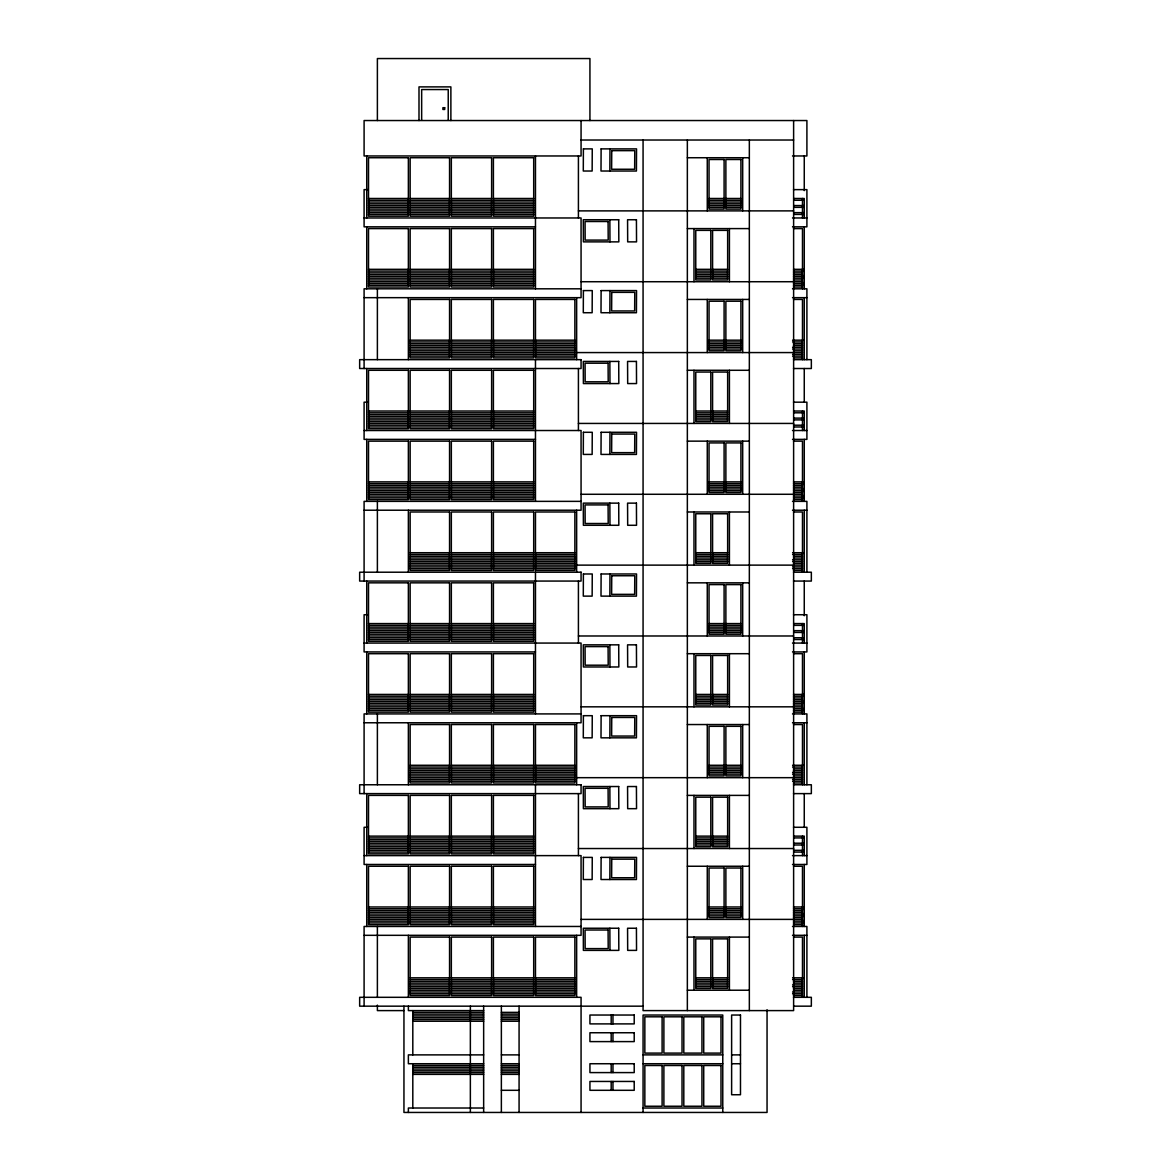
<?xml version="1.0" encoding="UTF-8"?>
<svg xmlns="http://www.w3.org/2000/svg" width="1171" height="1171" viewBox="0 0 1171 1171"><rect width="100%" height="100%" fill="white"/><g stroke="black" fill="none" stroke-linecap="round" stroke-linejoin="round"><path stroke-width="1.5" d="M609.857 171.025L609.974 148.878M609.857 312.73L609.974 290.584M609.857 454.421L609.974 432.289M609.857 596.127L609.974 573.98M609.857 737.832L609.974 715.686M609.857 879.523L609.974 857.392M581.065 140.022L793.616 140.022M792.518 155.963L806.907 155.963L806.907 120.54L364.093 120.54L364.093 155.963L581.065 155.963L581.065 120.54M687.348 157.734L749.338 157.734M367.738 189.629L364.093 189.629L364.093 226.823L535.469 226.823M793.514 189.629L806.907 189.629L806.907 226.823L792.518 226.823M368.514 198.484L408.372 198.484M410.143 198.484L449.562 198.484M451.333 198.484L491.63 198.484M493.401 198.484L533.698 198.484M709.041 198.484L724.102 198.484M725.874 198.484L740.921 198.484M793.616 198.484L804.257 198.484L804.257 217.967M368.514 200.256L408.372 200.256M410.143 200.256L449.562 200.256M451.333 200.256L491.63 200.256M493.401 200.256L533.698 200.256M709.041 200.256L724.102 200.256M725.874 200.256L740.921 200.256M793.777 200.256L804.257 200.256M368.514 202.027L408.372 202.027M410.143 202.027L449.562 202.027M451.333 202.027L491.63 202.027M493.401 202.027L533.698 202.027M709.041 202.027L724.102 202.027M725.874 202.027L740.921 202.027M368.514 203.798L408.372 203.798M410.143 203.798L449.562 203.798M451.333 203.798L491.63 203.798M493.401 203.798L533.698 203.798M709.041 203.798L724.102 203.798M725.874 203.798L740.921 203.798M368.514 205.569L408.372 205.569M410.143 205.569L449.562 205.569M451.333 205.569L491.63 205.569M493.401 205.569L533.698 205.569M709.041 205.569L724.102 205.569M725.874 205.569L740.921 205.569M793.777 205.569L804.257 205.569M368.514 207.34L408.372 207.34M410.143 207.34L449.562 207.34M451.333 207.34L491.63 207.34M493.401 207.34L533.698 207.34M709.041 207.34L724.102 207.34M725.874 207.34L740.921 207.34M793.777 207.34L804.257 207.34M368.514 209.111L408.372 209.111M410.143 209.111L449.562 209.111M451.333 209.111L491.63 209.111M493.401 209.111L533.698 209.111M368.514 210.882L408.372 210.882M410.143 210.882L449.562 210.882M451.333 210.882L491.63 210.882M493.401 210.882L533.698 210.882M578.415 210.882L793.616 210.882M368.514 212.654L408.372 212.654M410.143 212.654L449.562 212.654M451.333 212.654L491.63 212.654M493.401 212.654L533.698 212.654M793.777 212.654L804.257 212.654M368.514 214.425L408.372 214.425M410.143 214.425L449.562 214.425M451.333 214.425L491.63 214.425M493.401 214.425L533.698 214.425M793.777 214.425L804.257 214.425M364.093 217.967L581.065 217.967L581.065 297.668L364.093 297.668M792.518 217.967L806.907 217.967M687.348 228.594L749.338 228.594M793.528 228.594L802.486 228.594L802.486 288.813M368.514 269.33L408.372 269.33M410.143 269.33L449.562 269.33M451.333 269.33L491.63 269.33M493.401 269.33L533.698 269.33M695.764 269.33L710.812 269.33M712.583 269.33L727.645 269.33M793.528 269.33L804.257 269.33M368.514 271.101L408.372 271.101M410.143 271.101L449.562 271.101M451.333 271.101L491.63 271.101M493.401 271.101L533.698 271.101M695.764 271.101L710.812 271.101M712.583 271.101L727.645 271.101M793.528 271.101L804.257 271.101M368.514 272.872L408.372 272.872M410.143 272.872L449.562 272.872M451.333 272.872L491.63 272.872M493.401 272.872L533.698 272.872M695.764 272.872L710.812 272.872M712.583 272.872L727.645 272.872M793.528 272.872L802.486 272.872M368.514 274.643L408.372 274.643M410.143 274.643L449.562 274.643M451.333 274.643L491.63 274.643M493.401 274.643L533.698 274.643M695.764 274.643L710.812 274.643M712.583 274.643L727.645 274.643M793.528 274.643L802.486 274.643M368.514 276.415L408.372 276.415M410.143 276.415L449.562 276.415M451.333 276.415L491.63 276.415M493.401 276.415L533.698 276.415M695.764 276.415L710.812 276.415M712.583 276.415L727.645 276.415M793.528 276.415L804.257 276.415M368.514 278.186L408.372 278.186M410.143 278.186L449.562 278.186M451.333 278.186L491.63 278.186M493.401 278.186L533.698 278.186M695.764 278.186L710.812 278.186M712.583 278.186L727.645 278.186M793.528 278.186L804.257 278.186M368.514 279.957L408.372 279.957M410.143 279.957L449.562 279.957M451.333 279.957L491.63 279.957M493.401 279.957L533.698 279.957M793.528 279.957L802.486 279.957M368.514 281.728L408.372 281.728M410.143 281.728L449.562 281.728M451.333 281.728L491.63 281.728M493.401 281.728L533.698 281.728M581.065 281.728L802.486 281.728M368.514 283.499L408.372 283.499M410.143 283.499L449.562 283.499M451.333 283.499L491.63 283.499M493.401 283.499L533.698 283.499M793.528 283.499L804.257 283.499M368.514 285.27L408.372 285.27M410.143 285.27L449.562 285.27M451.333 285.27L491.63 285.27M493.401 285.27L533.698 285.27M793.528 285.27L804.257 285.27M793.528 287.041L802.486 287.041M581.065 288.813L364.093 288.813L364.093 368.514M792.518 288.813L806.907 288.813L806.907 359.658M792.518 297.668L806.907 297.668M687.348 299.439L749.338 299.439M793.528 299.439L802.486 299.439L802.486 359.658M410.143 340.176L449.562 340.176M451.333 340.176L491.63 340.176M493.401 340.176L533.698 340.176M535.469 340.176L574.873 340.176M709.041 340.176L724.102 340.176M725.874 340.176L740.921 340.176M792.606 340.176L804.257 340.176M410.143 341.947L449.562 341.947M451.333 341.947L491.63 341.947M493.401 341.947L533.698 341.947M535.469 341.947L574.873 341.947M709.041 341.947L724.102 341.947M725.874 341.947L740.921 341.947M792.606 341.947L802.486 341.947M410.143 343.718L449.562 343.718M451.333 343.718L491.63 343.718M493.401 343.718L533.698 343.718M535.469 343.718L574.873 343.718M709.041 343.718L724.102 343.718M725.874 343.718L740.921 343.718M793.528 343.718L802.486 343.718M410.143 345.489L449.562 345.489M451.333 345.489L491.63 345.489M493.401 345.489L533.698 345.489M535.469 345.489L574.873 345.489M709.041 345.489L724.102 345.489M725.874 345.489L740.921 345.489M793.528 345.489L802.486 345.489M410.143 347.26L449.562 347.26M451.333 347.26L491.63 347.26M493.401 347.26L533.698 347.26M535.469 347.26L574.873 347.26M709.041 347.26L724.102 347.26M725.874 347.26L740.921 347.26M792.606 347.26L802.486 347.26M410.143 349.031L449.562 349.031M451.333 349.031L491.63 349.031M493.401 349.031L533.698 349.031M535.469 349.031L574.873 349.031M709.041 349.031L724.102 349.031M725.874 349.031L740.921 349.031M792.606 349.031L802.486 349.031M410.143 350.802L449.562 350.802M451.333 350.802L491.63 350.802M493.401 350.802L533.698 350.802M535.469 350.802L574.873 350.802M793.528 350.802L802.486 350.802M410.143 352.573L449.562 352.573M451.333 352.573L491.63 352.573M493.401 352.573L533.698 352.573M535.469 352.573L574.873 352.573M576.644 352.573L802.486 352.573M410.143 354.345L449.562 354.345M451.333 354.345L491.63 354.345M493.401 354.345L533.698 354.345M535.469 354.345L574.873 354.345M792.606 354.345L802.486 354.345M410.143 356.116L449.562 356.116M451.333 356.116L491.63 356.116M493.401 356.116L533.698 356.116M535.469 356.116L574.873 356.116M792.606 356.116L802.486 356.116M793.528 357.887L802.486 357.887M793.514 359.658L811.342 359.658L811.342 368.514L793.514 368.514M687.348 370.285L749.338 370.285M367.738 402.18L364.093 402.18L364.093 439.374L535.469 439.374M793.514 402.18L806.907 402.18L806.907 439.374L792.518 439.374M368.514 411.036L408.372 411.036M410.143 411.036L449.562 411.036M451.333 411.036L491.63 411.036M493.401 411.036L533.698 411.036M695.764 411.036L710.812 411.036M712.583 411.036L727.645 411.036M793.616 411.036L804.257 411.036L804.257 430.518M368.514 412.807L408.372 412.807M410.143 412.807L449.562 412.807M451.333 412.807L491.63 412.807M493.401 412.807L533.698 412.807M695.764 412.807L710.812 412.807M712.583 412.807L727.645 412.807M793.777 412.807L804.257 412.807M368.514 414.578L408.372 414.578M410.143 414.578L449.562 414.578M451.333 414.578L491.63 414.578M493.401 414.578L533.698 414.578M695.764 414.578L710.812 414.578M712.583 414.578L727.645 414.578M368.514 416.349L408.372 416.349M410.143 416.349L449.562 416.349M451.333 416.349L491.63 416.349M493.401 416.349L533.698 416.349M695.764 416.349L710.812 416.349M712.583 416.349L727.645 416.349M368.514 418.12L408.372 418.12M410.143 418.12L449.562 418.12M451.333 418.12L491.63 418.12M493.401 418.12L533.698 418.12M695.764 418.12L710.812 418.12M712.583 418.12L727.645 418.12M793.777 418.12L804.257 418.12M368.514 419.891L408.372 419.891M410.143 419.891L449.562 419.891M451.333 419.891L491.63 419.891M493.401 419.891L533.698 419.891M695.764 419.891L710.812 419.891M712.583 419.891L727.645 419.891M793.777 419.891L804.257 419.891M368.514 421.662L408.372 421.662M410.143 421.662L449.562 421.662M451.333 421.662L491.63 421.662M493.401 421.662L533.698 421.662M368.514 423.434L408.372 423.434M410.143 423.434L449.562 423.434M451.333 423.434L491.63 423.434M493.401 423.434L533.698 423.434M578.415 423.434L793.616 423.434M368.514 425.205L408.372 425.205M410.143 425.205L449.562 425.205M451.333 425.205L491.63 425.205M493.401 425.205L533.698 425.205M793.777 425.205L804.257 425.205M368.514 426.976L408.372 426.976M410.143 426.976L449.562 426.976M451.333 426.976L491.63 426.976M493.401 426.976L533.698 426.976M793.777 426.976L804.257 426.976M364.093 430.518L581.065 430.518L581.065 510.219L364.093 510.219M792.518 430.518L806.907 430.518M687.348 441.145L749.338 441.145M793.528 441.145L802.486 441.145L802.486 501.364M368.514 481.881L408.372 481.881M410.143 481.881L449.562 481.881M451.333 481.881L491.63 481.881M493.401 481.881L533.698 481.881M709.041 481.881L724.102 481.881M725.874 481.881L740.921 481.881M793.528 481.881L804.257 481.881M368.514 483.652L408.372 483.652M410.143 483.652L449.562 483.652M451.333 483.652L491.63 483.652M493.401 483.652L533.698 483.652M709.041 483.652L724.102 483.652M725.874 483.652L740.921 483.652M793.528 483.652L804.257 483.652M368.514 485.423L408.372 485.423M410.143 485.423L449.562 485.423M451.333 485.423L491.63 485.423M493.401 485.423L533.698 485.423M709.041 485.423L724.102 485.423M725.874 485.423L740.921 485.423M793.528 485.423L802.486 485.423M368.514 487.195L408.372 487.195M410.143 487.195L449.562 487.195M451.333 487.195L491.63 487.195M493.401 487.195L533.698 487.195M709.041 487.195L724.102 487.195M725.874 487.195L740.921 487.195M793.528 487.195L802.486 487.195M368.514 488.966L408.372 488.966M410.143 488.966L449.562 488.966M451.333 488.966L491.63 488.966M493.401 488.966L533.698 488.966M709.041 488.966L724.102 488.966M725.874 488.966L740.921 488.966M793.528 488.966L804.257 488.966M368.514 490.737L408.372 490.737M410.143 490.737L449.562 490.737M451.333 490.737L491.63 490.737M493.401 490.737L533.698 490.737M709.041 490.737L724.102 490.737M725.874 490.737L740.921 490.737M793.528 490.737L804.257 490.737M368.514 492.508L408.372 492.508M410.143 492.508L449.562 492.508M451.333 492.508L491.63 492.508M493.401 492.508L533.698 492.508M793.528 492.508L802.486 492.508M368.514 494.279L408.372 494.279M410.143 494.279L449.562 494.279M451.333 494.279L491.63 494.279M493.401 494.279L533.698 494.279M581.065 494.279L802.486 494.279M368.514 496.05L408.372 496.05M410.143 496.05L449.562 496.05M451.333 496.05L491.63 496.05M493.401 496.05L533.698 496.05M793.528 496.05L804.257 496.05M368.514 497.821L408.372 497.821M410.143 497.821L449.562 497.821M451.333 497.821L491.63 497.821M493.401 497.821L533.698 497.821M793.528 497.821L804.257 497.821M793.528 499.593L802.486 499.593M581.065 501.364L364.093 501.364L364.093 581.065M792.518 501.364L806.907 501.364L806.907 572.209M792.518 510.219L806.907 510.219M687.348 511.99L749.338 511.99M793.528 511.99L802.486 511.99L802.486 572.209M410.143 552.727L449.562 552.727M451.333 552.727L491.63 552.727M493.401 552.727L533.698 552.727M535.469 552.727L574.873 552.727M695.764 552.727L710.812 552.727M712.583 552.727L727.645 552.727M792.606 552.727L804.257 552.727M410.143 554.498L449.562 554.498M451.333 554.498L491.63 554.498M493.401 554.498L533.698 554.498M535.469 554.498L574.873 554.498M695.764 554.498L710.812 554.498M712.583 554.498L727.645 554.498M792.606 554.498L802.486 554.498M410.143 556.269L449.562 556.269M451.333 556.269L491.63 556.269M493.401 556.269L533.698 556.269M535.469 556.269L574.873 556.269M695.764 556.269L710.812 556.269M712.583 556.269L727.645 556.269M793.528 556.269L802.486 556.269M410.143 558.04L449.562 558.04M451.333 558.04L491.63 558.04M493.401 558.04L533.698 558.04M535.469 558.04L574.873 558.04M695.764 558.04L710.812 558.04M712.583 558.04L727.645 558.04M793.528 558.04L802.486 558.04M410.143 559.811L449.562 559.811M451.333 559.811L491.63 559.811M493.401 559.811L533.698 559.811M535.469 559.811L574.873 559.811M695.764 559.811L710.812 559.811M712.583 559.811L727.645 559.811M792.606 559.811L802.486 559.811M410.143 561.582L449.562 561.582M451.333 561.582L491.63 561.582M493.401 561.582L533.698 561.582M535.469 561.582L574.873 561.582M695.764 561.582L710.812 561.582M712.583 561.582L727.645 561.582M792.606 561.582L802.486 561.582M410.143 563.353L449.562 563.353M451.333 563.353L491.63 563.353M493.401 563.353L533.698 563.353M535.469 563.353L574.873 563.353M793.528 563.353L802.486 563.353M410.143 565.125L449.562 565.125M451.333 565.125L491.63 565.125M493.401 565.125L533.698 565.125M535.469 565.125L574.873 565.125M576.644 565.125L802.486 565.125M410.143 566.896L449.562 566.896M451.333 566.896L491.63 566.896M493.401 566.896L533.698 566.896M535.469 566.896L574.873 566.896M792.606 566.896L802.486 566.896M410.143 568.667L449.562 568.667M451.333 568.667L491.63 568.667M493.401 568.667L533.698 568.667M535.469 568.667L574.873 568.667M792.606 568.667L802.486 568.667M793.528 570.438L802.486 570.438M793.514 572.209L811.342 572.209L811.342 581.065L793.514 581.065M687.348 582.836L749.338 582.836M367.738 614.731L364.093 614.731L364.093 651.925L535.469 651.925M793.514 614.731L806.907 614.731L806.907 651.925L792.518 651.925M368.514 623.587L408.372 623.587M410.143 623.587L449.562 623.587M451.333 623.587L491.63 623.587M493.401 623.587L533.698 623.587M709.041 623.587L724.102 623.587M725.874 623.587L740.921 623.587M793.616 623.587L804.257 623.587L804.257 643.069M368.514 625.358L408.372 625.358M410.143 625.358L449.562 625.358M451.333 625.358L491.63 625.358M493.401 625.358L533.698 625.358M709.041 625.358L724.102 625.358M725.874 625.358L740.921 625.358M793.777 625.358L804.257 625.358M368.514 627.129L408.372 627.129M410.143 627.129L449.562 627.129M451.333 627.129L491.63 627.129M493.401 627.129L533.698 627.129M709.041 627.129L724.102 627.129M725.874 627.129L740.921 627.129M368.514 628.9L408.372 628.9M410.143 628.9L449.562 628.9M451.333 628.9L491.63 628.9M493.401 628.9L533.698 628.9M709.041 628.9L724.102 628.9M725.874 628.9L740.921 628.9M368.514 630.671L408.372 630.671M410.143 630.671L449.562 630.671M451.333 630.671L491.63 630.671M493.401 630.671L533.698 630.671M709.041 630.671L724.102 630.671M725.874 630.671L740.921 630.671M793.777 630.671L804.257 630.671M368.514 632.442L408.372 632.442M410.143 632.442L449.562 632.442M451.333 632.442L491.63 632.442M493.401 632.442L533.698 632.442M709.041 632.442L724.102 632.442M725.874 632.442L740.921 632.442M793.777 632.442L804.257 632.442M368.514 634.214L408.372 634.214M410.143 634.214L449.562 634.214M451.333 634.214L491.63 634.214M493.401 634.214L533.698 634.214M368.514 635.985L408.372 635.985M410.143 635.985L449.562 635.985M451.333 635.985L491.63 635.985M493.401 635.985L533.698 635.985M578.415 635.985L793.616 635.985M368.514 637.756L408.372 637.756M410.143 637.756L449.562 637.756M451.333 637.756L491.63 637.756M493.401 637.756L533.698 637.756M793.777 637.756L804.257 637.756M368.514 639.527L408.372 639.527M410.143 639.527L449.562 639.527M451.333 639.527L491.63 639.527M493.401 639.527L533.698 639.527M793.777 639.527L804.257 639.527M364.093 643.069L581.065 643.069L581.065 722.77L364.093 722.77M792.518 643.069L806.907 643.069M687.348 653.696L749.338 653.696M793.528 653.696L802.486 653.696L802.486 713.915M368.514 694.432L408.372 694.432M410.143 694.432L449.562 694.432M451.333 694.432L491.63 694.432M493.401 694.432L533.698 694.432M695.764 694.432L710.812 694.432M712.583 694.432L727.645 694.432M793.528 694.432L804.257 694.432M368.514 696.203L408.372 696.203M410.143 696.203L449.562 696.203M451.333 696.203L491.63 696.203M493.401 696.203L533.698 696.203M695.764 696.203L710.812 696.203M712.583 696.203L727.645 696.203M793.528 696.203L804.257 696.203M368.514 697.975L408.372 697.975M410.143 697.975L449.562 697.975M451.333 697.975L491.63 697.975M493.401 697.975L533.698 697.975M695.764 697.975L710.812 697.975M712.583 697.975L727.645 697.975M793.528 697.975L802.486 697.975M368.514 699.746L408.372 699.746M410.143 699.746L449.562 699.746M451.333 699.746L491.63 699.746M493.401 699.746L533.698 699.746M695.764 699.746L710.812 699.746M712.583 699.746L727.645 699.746M793.528 699.746L802.486 699.746M368.514 701.517L408.372 701.517M410.143 701.517L449.562 701.517M451.333 701.517L491.63 701.517M493.401 701.517L533.698 701.517M695.764 701.517L710.812 701.517M712.583 701.517L727.645 701.517M793.528 701.517L804.257 701.517M368.514 703.288L408.372 703.288M410.143 703.288L449.562 703.288M451.333 703.288L491.63 703.288M493.401 703.288L533.698 703.288M695.764 703.288L710.812 703.288M712.583 703.288L727.645 703.288M793.528 703.288L804.257 703.288M368.514 705.059L408.372 705.059M410.143 705.059L449.562 705.059M451.333 705.059L491.63 705.059M493.401 705.059L533.698 705.059M793.528 705.059L802.486 705.059M368.514 706.83L408.372 706.83M410.143 706.83L449.562 706.83M451.333 706.83L491.63 706.83M493.401 706.83L533.698 706.83M581.065 706.83L802.486 706.83M368.514 708.601L408.372 708.601M410.143 708.601L449.562 708.601M451.333 708.601L491.63 708.601M493.401 708.601L533.698 708.601M793.528 708.601L804.257 708.601M368.514 710.373L408.372 710.373M410.143 710.373L449.562 710.373M451.333 710.373L491.63 710.373M493.401 710.373L533.698 710.373M793.528 710.373L804.257 710.373M793.528 712.144L802.486 712.144M581.065 713.915L364.093 713.915L364.093 793.616M792.518 713.915L806.907 713.915L806.907 784.76M792.518 722.77L806.907 722.77M687.348 724.542L749.338 724.542M793.528 724.542L802.486 724.542L802.486 784.76M410.143 765.278L449.562 765.278M451.333 765.278L491.63 765.278M493.401 765.278L533.698 765.278M535.469 765.278L574.873 765.278M709.041 765.278L724.102 765.278M725.874 765.278L740.921 765.278M792.606 765.278L804.257 765.278M410.143 767.049L449.562 767.049M451.333 767.049L491.63 767.049M493.401 767.049L533.698 767.049M535.469 767.049L574.873 767.049M709.041 767.049L724.102 767.049M725.874 767.049L740.921 767.049M792.606 767.049L802.486 767.049M410.143 768.82L449.562 768.82M451.333 768.82L491.63 768.82M493.401 768.82L533.698 768.82M535.469 768.82L574.873 768.82M709.041 768.82L724.102 768.82M725.874 768.82L740.921 768.82M793.528 768.82L802.486 768.82M410.143 770.591L449.562 770.591M451.333 770.591L491.63 770.591M493.401 770.591L533.698 770.591M535.469 770.591L574.873 770.591M709.041 770.591L724.102 770.591M725.874 770.591L740.921 770.591M793.528 770.591L802.486 770.591M410.143 772.362L449.562 772.362M451.333 772.362L491.63 772.362M493.401 772.362L533.698 772.362M535.469 772.362L574.873 772.362M709.041 772.362L724.102 772.362M725.874 772.362L740.921 772.362M792.606 772.362L802.486 772.362M410.143 774.133L449.562 774.133M451.333 774.133L491.63 774.133M493.401 774.133L533.698 774.133M535.469 774.133L574.873 774.133M709.041 774.133L724.102 774.133M725.874 774.133L740.921 774.133M792.606 774.133L802.486 774.133M410.143 775.905L449.562 775.905M451.333 775.905L491.63 775.905M493.401 775.905L533.698 775.905M535.469 775.905L574.873 775.905M793.528 775.905L802.486 775.905M410.143 777.676L449.562 777.676M451.333 777.676L491.63 777.676M493.401 777.676L533.698 777.676M535.469 777.676L574.873 777.676M576.644 777.676L802.486 777.676M410.143 779.447L449.562 779.447M451.333 779.447L491.63 779.447M493.401 779.447L533.698 779.447M535.469 779.447L574.873 779.447M792.606 779.447L802.486 779.447M410.143 781.218L449.562 781.218M451.333 781.218L491.63 781.218M493.401 781.218L533.698 781.218M535.469 781.218L574.873 781.218M792.606 781.218L802.486 781.218M793.528 782.989L802.486 782.989M793.514 784.76L811.342 784.76L811.342 793.616L793.514 793.616M687.348 795.387L749.338 795.387M367.738 827.282L364.093 827.282L364.093 864.476L535.469 864.476M793.514 827.282L806.907 827.282L806.907 864.476L792.518 864.476M368.514 836.138L408.372 836.138M410.143 836.138L449.562 836.138M451.333 836.138L491.63 836.138M493.401 836.138L533.698 836.138M695.764 836.138L710.812 836.138M712.583 836.138L727.645 836.138M793.616 836.138L804.257 836.138L804.257 855.62M368.514 837.909L408.372 837.909M410.143 837.909L449.562 837.909M451.333 837.909L491.63 837.909M493.401 837.909L533.698 837.909M695.764 837.909L710.812 837.909M712.583 837.909L727.645 837.909M793.777 837.909L804.257 837.909M368.514 839.68L408.372 839.68M410.143 839.68L449.562 839.68M451.333 839.68L491.63 839.68M493.401 839.68L533.698 839.68M695.764 839.68L710.812 839.68M712.583 839.68L727.645 839.68M368.514 841.451L408.372 841.451M410.143 841.451L449.562 841.451M451.333 841.451L491.63 841.451M493.401 841.451L533.698 841.451M695.764 841.451L710.812 841.451M712.583 841.451L727.645 841.451M368.514 843.222L408.372 843.222M410.143 843.222L449.562 843.222M451.333 843.222L491.63 843.222M493.401 843.222L533.698 843.222M695.764 843.222L710.812 843.222M712.583 843.222L727.645 843.222M793.777 843.222L804.257 843.222M368.514 844.994L408.372 844.994M410.143 844.994L449.562 844.994M451.333 844.994L491.63 844.994M493.401 844.994L533.698 844.994M695.764 844.994L710.812 844.994M712.583 844.994L727.645 844.994M793.777 844.994L804.257 844.994M368.514 846.765L408.372 846.765M410.143 846.765L449.562 846.765M451.333 846.765L491.63 846.765M493.401 846.765L533.698 846.765M368.514 848.536L408.372 848.536M410.143 848.536L449.562 848.536M451.333 848.536L491.63 848.536M493.401 848.536L533.698 848.536M578.415 848.536L793.616 848.536M368.514 850.307L408.372 850.307M410.143 850.307L449.562 850.307M451.333 850.307L491.63 850.307M493.401 850.307L533.698 850.307M793.777 850.307L804.257 850.307M368.514 852.078L408.372 852.078M410.143 852.078L449.562 852.078M451.333 852.078L491.63 852.078M493.401 852.078L533.698 852.078M793.777 852.078L804.257 852.078M364.093 855.62L581.065 855.62L581.065 935.322L364.093 935.322M792.518 855.62L806.907 855.62M687.348 866.247L749.338 866.247M793.528 866.247L802.486 866.247L802.486 926.466M368.514 906.983L408.372 906.983M410.143 906.983L449.562 906.983M451.333 906.983L491.63 906.983M493.401 906.983L533.698 906.983M709.041 906.983L724.102 906.983M725.874 906.983L740.921 906.983M793.528 906.983L804.257 906.983M368.514 908.755L408.372 908.755M410.143 908.755L449.562 908.755M451.333 908.755L491.63 908.755M493.401 908.755L533.698 908.755M709.041 908.755L724.102 908.755M725.874 908.755L740.921 908.755M793.528 908.755L804.257 908.755M368.514 910.526L408.372 910.526M410.143 910.526L449.562 910.526M451.333 910.526L491.63 910.526M493.401 910.526L533.698 910.526M709.041 910.526L724.102 910.526M725.874 910.526L740.921 910.526M793.528 910.526L802.486 910.526M368.514 912.297L408.372 912.297M410.143 912.297L449.562 912.297M451.333 912.297L491.63 912.297M493.401 912.297L533.698 912.297M709.041 912.297L724.102 912.297M725.874 912.297L740.921 912.297M793.528 912.297L802.486 912.297M368.514 914.068L408.372 914.068M410.143 914.068L449.562 914.068M451.333 914.068L491.63 914.068M493.401 914.068L533.698 914.068M709.041 914.068L724.102 914.068M725.874 914.068L740.921 914.068M793.528 914.068L804.257 914.068M368.514 915.839L408.372 915.839M410.143 915.839L449.562 915.839M451.333 915.839L491.63 915.839M493.401 915.839L533.698 915.839M709.041 915.839L724.102 915.839M725.874 915.839L740.921 915.839M793.528 915.839L804.257 915.839M368.514 917.61L408.372 917.61M410.143 917.61L449.562 917.61M451.333 917.61L491.63 917.61M493.401 917.61L533.698 917.61M793.528 917.61L802.486 917.61M368.514 919.381L408.372 919.381M410.143 919.381L449.562 919.381M451.333 919.381L491.63 919.381M493.401 919.381L533.698 919.381M581.065 919.381L802.486 919.381M368.514 921.153L408.372 921.153M410.143 921.153L449.562 921.153M451.333 921.153L491.63 921.153M493.401 921.153L533.698 921.153M793.528 921.153L804.257 921.153M368.514 922.924L408.372 922.924M410.143 922.924L449.562 922.924M451.333 922.924L491.63 922.924M493.401 922.924L533.698 922.924M793.528 922.924L804.257 922.924M793.528 924.695L802.486 924.695M581.065 926.466L364.093 926.466L364.093 1006.167M792.518 926.466L806.907 926.466L806.907 997.311M792.518 935.322L806.907 935.322M687.348 937.093L749.338 937.093M793.528 937.093L802.486 937.093L802.486 997.311M410.143 977.829L449.562 977.829M451.333 977.829L491.63 977.829M493.401 977.829L533.698 977.829M535.469 977.829L574.873 977.829M695.764 977.829L710.812 977.829M712.583 977.829L727.645 977.829M792.606 977.829L804.257 977.829M410.143 979.6L449.562 979.6M451.333 979.6L491.63 979.6M493.401 979.6L533.698 979.6M535.469 979.6L574.873 979.6M695.764 979.6L710.812 979.6M712.583 979.6L727.645 979.6M792.606 979.6L802.486 979.6M410.143 981.371L449.562 981.371M451.333 981.371L491.63 981.371M493.401 981.371L533.698 981.371M535.469 981.371L574.873 981.371M695.764 981.371L710.812 981.371M712.583 981.371L727.645 981.371M793.528 981.371L802.486 981.371M410.143 983.142L449.562 983.142M451.333 983.142L491.63 983.142M493.401 983.142L533.698 983.142M535.469 983.142L574.873 983.142M695.764 983.142L710.812 983.142M712.583 983.142L727.645 983.142M793.528 983.142L802.486 983.142M410.143 984.913L449.562 984.913M451.333 984.913L491.63 984.913M493.401 984.913L533.698 984.913M535.469 984.913L574.873 984.913M695.764 984.913L710.812 984.913M712.583 984.913L727.645 984.913M792.606 984.913L802.486 984.913M410.143 986.685L449.562 986.685M451.333 986.685L491.63 986.685M493.401 986.685L533.698 986.685M535.469 986.685L574.873 986.685M695.764 986.685L710.812 986.685M712.583 986.685L727.645 986.685M792.606 986.685L802.486 986.685M410.143 988.456L449.562 988.456M451.333 988.456L491.63 988.456M493.401 988.456L533.698 988.456M535.469 988.456L574.873 988.456M793.528 988.456L802.486 988.456M410.143 990.227L449.562 990.227M451.333 990.227L491.63 990.227M493.401 990.227L533.698 990.227M535.469 990.227L574.873 990.227M687.348 990.227L749.338 990.227M793.528 990.227L802.486 990.227M410.143 991.998L449.562 991.998M451.333 991.998L491.63 991.998M493.401 991.998L533.698 991.998M535.469 991.998L574.873 991.998M792.606 991.998L802.486 991.998M410.143 993.769L449.562 993.769M451.333 993.769L491.63 993.769M493.401 993.769L533.698 993.769M535.469 993.769L574.873 993.769M792.606 993.769L802.486 993.769M793.528 995.54L802.486 995.54M793.514 997.311L811.342 997.311L811.342 1006.167L793.616 1006.167M643.069 1006.167L359.658 1006.167L359.658 997.311L581.065 997.311L581.065 1112.45M403.951 1010.602L377.384 1010.602L377.384 1005.128M483.652 1010.602L408.372 1010.602L408.372 1006.167M412.807 1012.373L483.652 1012.373M501.364 1012.373L519.075 1012.373M412.807 1014.145L483.652 1014.145M501.364 1014.145L519.075 1014.145M412.807 1015.916L483.652 1015.916M501.364 1015.916L519.075 1015.916M412.807 1017.687L483.652 1017.687M501.364 1017.687L519.075 1017.687M412.807 1019.458L483.652 1019.458M501.364 1019.458L519.075 1019.458M412.807 1021.229L483.652 1021.229M501.364 1021.229L519.075 1021.229M483.652 1054.881L408.372 1054.881L408.372 1063.736L483.652 1063.736M501.364 1054.881L519.075 1054.881M643.069 1054.881L722.77 1054.881M731.626 1054.881L740.482 1054.881M501.364 1063.736L519.075 1063.736M643.069 1063.736L722.77 1063.736M731.626 1063.736L740.482 1063.736M412.807 1065.508L483.652 1065.508M501.364 1065.508L519.075 1065.508M412.807 1067.279L483.652 1067.279M501.364 1067.279L519.075 1067.279M412.807 1069.05L483.652 1069.05M501.364 1069.05L519.075 1069.05M412.807 1070.821L483.652 1070.821M501.364 1070.821L519.075 1070.821M412.807 1072.592L483.652 1072.592M501.364 1072.592L519.075 1072.592M412.807 1074.363L483.652 1074.363M501.364 1074.363L519.075 1074.363M501.364 1090.303L519.075 1090.303M483.652 1108.015L408.372 1108.015L408.372 1112.45M643.069 1108.015L722.77 1108.015M609.857 219.738L609.974 241.87M609.857 361.429L609.974 383.576M609.857 503.135L609.974 525.281M609.857 644.84L609.974 666.972M609.857 786.531L609.974 808.678M609.857 928.237L609.974 950.384M804.257 155.963L804.257 190.624M804.257 226.823L804.257 288.813M804.257 297.668L804.257 359.658M804.257 368.514L804.257 402.18M804.257 439.374L804.257 501.364M804.257 510.219L804.257 572.209M804.257 581.065L804.257 615.726M804.257 651.925L804.257 713.915M804.257 722.77L804.257 784.76M804.257 793.616L804.257 827.282M804.257 864.476L804.257 926.466M804.257 935.322L804.257 997.311M802.486 198.484L802.486 217.967M802.486 411.036L802.486 430.518M802.486 623.587L802.486 643.069M802.486 836.138L802.486 855.62M793.616 120.54L793.616 1010.602L643.069 1010.602L643.069 140.022M767.049 1009.783L767.049 1112.45L403.951 1112.45L403.951 1006.167M749.338 140.022L749.338 1010.602M742.692 157.734L742.692 210.882M742.692 299.439L742.692 352.573M742.692 441.145L742.692 494.279M742.692 582.836L742.692 635.985M742.692 724.542L742.692 777.676M742.692 866.247L742.692 919.381M729.416 228.594L729.416 281.728M729.416 370.285L729.416 423.434M729.416 511.99L729.416 565.125M729.416 653.696L729.416 706.83M729.416 795.387L729.416 848.536M729.416 937.093L729.416 990.227M722.77 1112.45L722.77 1015.037L643.069 1015.037L643.069 1112.45M707.269 157.734L707.269 210.882M707.269 299.439L707.269 352.573M707.269 441.145L707.269 494.279M707.269 582.836L707.269 635.985M707.269 724.542L707.269 777.676M707.269 866.247L707.269 919.381M693.993 228.594L693.993 281.728M693.993 370.285L693.993 423.434M693.993 511.99L693.993 565.125M693.993 653.696L693.993 706.83M693.993 795.387L693.993 848.536M693.993 937.093L693.993 990.227M687.348 140.022L687.348 1010.602M612.96 1015.037L612.96 1023.893M612.96 1032.749L612.96 1041.605M612.96 1063.736L612.96 1072.592M612.96 1081.448L612.96 1090.303M611.189 1015.037L611.189 1023.893M611.189 1032.749L611.189 1041.605M611.189 1063.736L611.189 1072.592M611.189 1081.448L611.189 1090.303M589.935 120.54L589.935 58.55L377.384 58.55L377.384 120.54M578.415 155.963L578.415 217.967M578.415 368.514L578.415 430.518M578.415 581.065L578.415 643.069M578.415 793.616L578.415 855.62M576.644 297.668L576.644 359.658M576.644 510.219L576.644 572.209M576.644 722.77L576.644 784.76M576.644 935.322L576.644 997.311M535.469 155.963L535.469 288.813M535.469 359.658L535.469 501.364M535.469 572.209L535.469 713.915M535.469 784.76L535.469 926.466M519.075 1006.167L519.075 1112.45M501.364 1006.167L501.364 1112.45M483.652 1006.167L483.652 1112.45M470.361 1006.167L470.361 1112.45M450.879 120.54L450.879 86.888L418.998 86.888L418.998 120.54M448.23 120.35L448.23 89.552L421.662 89.552L421.662 120.35M412.807 1010.602L412.807 1054.881M412.807 1063.736L412.807 1108.015M408.372 297.668L408.372 359.658M408.372 510.219L408.372 572.209M408.372 722.77L408.372 784.76M408.372 935.322L408.372 997.311M377.384 288.813L377.384 359.658M377.384 501.364L377.384 572.209M377.384 713.915L377.384 784.76M377.384 926.466L377.384 997.311M366.743 155.963L366.743 217.967M366.743 226.823L366.743 288.813M366.743 368.514L366.743 430.518M366.743 439.374L366.743 501.364M366.743 581.065L366.743 643.069M366.743 651.925L366.743 713.915M366.743 793.616L366.743 855.62M366.743 864.476L366.743 926.466M583.392 148.878L583.29 171.025L592.145 171.025L592.263 148.878L583.392 148.878M583.392 290.584L583.29 312.73L592.145 312.73L592.263 290.584L583.392 290.584M583.392 432.289L583.29 454.421L592.145 454.421L592.263 432.289L583.392 432.289M583.392 573.98L583.29 596.127L592.145 596.127L592.263 573.98L583.392 573.98M583.392 715.686L583.29 737.832L592.145 737.832L592.263 715.686L583.392 715.686M583.392 857.392L583.29 879.523L592.145 879.523L592.263 857.392L583.392 857.392M601.118 148.878L601.001 171.025L636.424 171.025L636.541 148.878L601.118 148.878M601.118 290.584L601.001 312.73L636.424 312.73L636.541 290.584L601.118 290.584M601.118 432.289L601.001 454.421L636.424 454.421L636.541 432.289L601.118 432.289M601.118 573.98L601.001 596.127L636.424 596.127L636.541 573.98L601.118 573.98M601.118 715.686L601.001 737.832L636.424 737.832L636.541 715.686L601.118 715.686M601.118 857.392L601.001 879.523L636.424 879.523L636.541 857.392L601.118 857.392M611.745 150.649L611.628 169.253L634.653 169.253L634.77 150.649L611.745 150.649M611.745 292.355L611.628 310.959L634.653 310.959L634.77 292.355L611.745 292.355M611.745 434.06L611.628 452.65L634.653 452.65L634.77 434.06L611.745 434.06M611.745 575.751L611.628 594.356L634.653 594.356L634.77 575.751L611.745 575.751M611.745 717.457L611.628 736.061L634.653 736.061L634.77 717.457L611.745 717.457M611.745 859.163L611.628 877.752L634.653 877.752L634.77 859.163L611.745 859.163M444.687 107.703L442.916 107.703L442.916 109.474L444.687 109.474L444.687 107.703M408.372 157.734L368.514 157.734L368.514 216.196L408.372 216.196L408.372 157.734M449.562 157.734L410.143 157.734L410.143 216.196L449.562 216.196L449.562 157.734M491.63 157.734L451.333 157.734L451.333 216.196L491.63 216.196L491.63 157.734M533.698 157.734L493.401 157.734L493.401 216.196L533.698 216.196L533.698 157.734M724.102 159.505L709.041 159.505L709.041 209.111L724.102 209.111L724.102 159.505M740.921 159.505L725.874 159.505L725.874 209.111L740.921 209.111L740.921 159.505M618.712 219.738L583.29 219.738L583.392 241.87L618.83 241.87L618.712 219.738M636.424 219.738L627.568 219.738L627.685 241.87L636.541 241.87L636.424 219.738M608.086 221.509L585.061 221.509L585.163 240.099L608.203 240.099L608.086 221.509M408.372 228.594L368.514 228.594L368.514 287.041L408.372 287.041L408.372 228.594M449.562 228.594L410.143 228.594L410.143 287.041L449.562 287.041L449.562 228.594M491.63 228.594L451.333 228.594L451.333 287.041L491.63 287.041L491.63 228.594M533.698 228.594L493.401 228.594L493.401 287.041L533.698 287.041L533.698 228.594M710.812 230.365L695.764 230.365L695.764 279.957L710.812 279.957L710.812 230.365M727.645 230.365L712.583 230.365L712.583 279.957L727.645 279.957L727.645 230.365M449.562 299.439L410.143 299.439L410.143 357.887L449.562 357.887L449.562 299.439M491.63 299.439L451.333 299.439L451.333 357.887L491.63 357.887L491.63 299.439M533.698 299.439L493.401 299.439L493.401 357.887L533.698 357.887L533.698 299.439M574.873 299.439L535.469 299.439L535.469 357.887L574.873 357.887L574.873 299.439M724.102 301.21L709.041 301.21L709.041 350.802L724.102 350.802L724.102 301.21M740.921 301.21L725.874 301.21L725.874 350.802L740.921 350.802L740.921 301.21M581.065 359.658L359.658 359.658L359.658 368.514L581.065 368.514L581.065 359.658M618.712 361.429L583.29 361.429L583.392 383.576L618.83 383.576L618.712 361.429M636.424 361.429L627.568 361.429L627.685 383.576L636.541 383.576L636.424 361.429M608.086 363.2L585.061 363.2L585.163 381.805L608.203 381.805L608.086 363.2M408.372 370.285L368.514 370.285L368.514 428.747L408.372 428.747L408.372 370.285M449.562 370.285L410.143 370.285L410.143 428.747L449.562 428.747L449.562 370.285M491.63 370.285L451.333 370.285L451.333 428.747L491.63 428.747L491.63 370.285M533.698 370.285L493.401 370.285L493.401 428.747L533.698 428.747L533.698 370.285M710.812 372.056L695.764 372.056L695.764 421.662L710.812 421.662L710.812 372.056M727.645 372.056L712.583 372.056L712.583 421.662L727.645 421.662L727.645 372.056M408.372 441.145L368.514 441.145L368.514 499.593L408.372 499.593L408.372 441.145M449.562 441.145L410.143 441.145L410.143 499.593L449.562 499.593L449.562 441.145M491.63 441.145L451.333 441.145L451.333 499.593L491.63 499.593L491.63 441.145M533.698 441.145L493.401 441.145L493.401 499.593L533.698 499.593L533.698 441.145M724.102 442.916L709.041 442.916L709.041 492.508L724.102 492.508L724.102 442.916M740.921 442.916L725.874 442.916L725.874 492.508L740.921 492.508L740.921 442.916M618.712 503.135L583.29 503.135L583.392 525.281L618.83 525.281L618.712 503.135M636.424 503.135L627.568 503.135L627.685 525.281L636.541 525.281L636.424 503.135M608.086 504.906L585.061 504.906L585.163 523.51L608.203 523.51L608.086 504.906M449.562 511.99L410.143 511.99L410.143 570.438L449.562 570.438L449.562 511.99M491.63 511.99L451.333 511.99L451.333 570.438L491.63 570.438L491.63 511.99M533.698 511.99L493.401 511.99L493.401 570.438L533.698 570.438L533.698 511.99M574.873 511.99L535.469 511.99L535.469 570.438L574.873 570.438L574.873 511.99M710.812 513.762L695.764 513.762L695.764 563.353L710.812 563.353L710.812 513.762M727.645 513.762L712.583 513.762L712.583 563.353L727.645 563.353L727.645 513.762M581.065 572.209L359.658 572.209L359.658 581.065L581.065 581.065L581.065 572.209M408.372 582.836L368.514 582.836L368.514 641.298L408.372 641.298L408.372 582.836M449.562 582.836L410.143 582.836L410.143 641.298L449.562 641.298L449.562 582.836M491.63 582.836L451.333 582.836L451.333 641.298L491.63 641.298L491.63 582.836M533.698 582.836L493.401 582.836L493.401 641.298L533.698 641.298L533.698 582.836M724.102 584.607L709.041 584.607L709.041 634.214L724.102 634.214L724.102 584.607M740.921 584.607L725.874 584.607L725.874 634.214L740.921 634.214L740.921 584.607M618.712 644.84L583.29 644.84L583.392 666.972L618.83 666.972L618.712 644.84M636.424 644.84L627.568 644.84L627.685 666.972L636.541 666.972L636.424 644.84M608.086 646.612L585.061 646.612L585.163 665.201L608.203 665.201L608.086 646.612M408.372 653.696L368.514 653.696L368.514 712.144L408.372 712.144L408.372 653.696M449.562 653.696L410.143 653.696L410.143 712.144L449.562 712.144L449.562 653.696M491.63 653.696L451.333 653.696L451.333 712.144L491.63 712.144L491.63 653.696M533.698 653.696L493.401 653.696L493.401 712.144L533.698 712.144L533.698 653.696M710.812 655.467L695.764 655.467L695.764 705.059L710.812 705.059L710.812 655.467M727.645 655.467L712.583 655.467L712.583 705.059L727.645 705.059L727.645 655.467M449.562 724.542L410.143 724.542L410.143 782.989L449.562 782.989L449.562 724.542M491.63 724.542L451.333 724.542L451.333 782.989L491.63 782.989L491.63 724.542M533.698 724.542L493.401 724.542L493.401 782.989L533.698 782.989L533.698 724.542M574.873 724.542L535.469 724.542L535.469 782.989L574.873 782.989L574.873 724.542M724.102 726.313L709.041 726.313L709.041 775.905L724.102 775.905L724.102 726.313M740.921 726.313L725.874 726.313L725.874 775.905L740.921 775.905L740.921 726.313M581.065 784.76L359.658 784.76L359.658 793.616L581.065 793.616L581.065 784.76M618.712 786.531L583.29 786.531L583.392 808.678L618.83 808.678L618.712 786.531M636.424 786.531L627.568 786.531L627.685 808.678L636.541 808.678L636.424 786.531M608.086 788.303L585.061 788.303L585.163 806.907L608.203 806.907L608.086 788.303M408.372 795.387L368.514 795.387L368.514 853.849L408.372 853.849L408.372 795.387M449.562 795.387L410.143 795.387L410.143 853.849L449.562 853.849L449.562 795.387M491.63 795.387L451.333 795.387L451.333 853.849L491.63 853.849L491.63 795.387M533.698 795.387L493.401 795.387L493.401 853.849L533.698 853.849L533.698 795.387M710.812 797.173L695.764 797.173L695.764 846.765L710.812 846.765L710.812 797.173M727.645 797.173L712.583 797.173L712.583 846.765L727.645 846.765L727.645 797.173M408.372 866.247L368.514 866.247L368.514 924.695L408.372 924.695L408.372 866.247M449.562 866.247L410.143 866.247L410.143 924.695L449.562 924.695L449.562 866.247M491.63 866.247L451.333 866.247L451.333 924.695L491.63 924.695L491.63 866.247M533.698 866.247L493.401 866.247L493.401 924.695L533.698 924.695L533.698 866.247M724.102 868.018L709.041 868.018L709.041 917.61L724.102 917.61L724.102 868.018M740.921 868.018L725.874 868.018L725.874 917.61L740.921 917.61L740.921 868.018M618.712 928.237L583.29 928.237L583.392 950.384L618.83 950.384L618.712 928.237M636.424 928.237L627.568 928.237L627.685 950.384L636.541 950.384L636.424 928.237M608.086 930.008L585.061 930.008L585.163 948.612L608.203 948.612L608.086 930.008M449.562 937.093L410.143 937.093L410.143 995.54L449.562 995.54L449.562 937.093M491.63 937.093L451.333 937.093L451.333 995.54L491.63 995.54L491.63 937.093M533.698 937.093L493.401 937.093L493.401 995.54L533.698 995.54L533.698 937.093M574.873 937.093L535.469 937.093L535.469 995.54L574.873 995.54L574.873 937.093M710.812 938.864L695.764 938.864L695.764 988.456L710.812 988.456L710.812 938.864M727.645 938.864L712.583 938.864L712.583 988.456L727.645 988.456L727.645 938.864M634.214 1015.037L589.935 1015.037L589.935 1023.893L634.214 1023.893L634.214 1015.037M740.482 1015.037L731.626 1015.037L731.626 1094.739L740.482 1094.739L740.482 1015.037M662.113 1016.809L644.84 1016.809L644.84 1053.11L662.113 1053.11L662.113 1016.809M682.034 1016.809L663.884 1016.809L663.884 1053.11L682.034 1053.11L682.034 1016.809M701.956 1016.809L683.805 1016.809L683.805 1053.11L701.956 1053.11L701.956 1016.809M720.999 1016.809L703.727 1016.809L703.727 1053.11L720.999 1053.11L720.999 1016.809M634.214 1032.749L589.935 1032.749L589.935 1041.605L634.214 1041.605L634.214 1032.749M634.214 1063.736L589.935 1063.736L589.935 1072.592L634.214 1072.592L634.214 1063.736M662.113 1065.508L644.84 1065.508L644.84 1106.244L662.113 1106.244L662.113 1065.508M682.034 1065.508L663.884 1065.508L663.884 1106.244L682.034 1106.244L682.034 1065.508M701.956 1065.508L683.805 1065.508L683.805 1106.244L701.956 1106.244L701.956 1065.508M720.999 1065.508L703.727 1065.508L703.727 1106.244L720.999 1106.244L720.999 1065.508M634.214 1081.448L589.935 1081.448L589.935 1090.303L634.214 1090.303L634.214 1081.448"/></g></svg>
